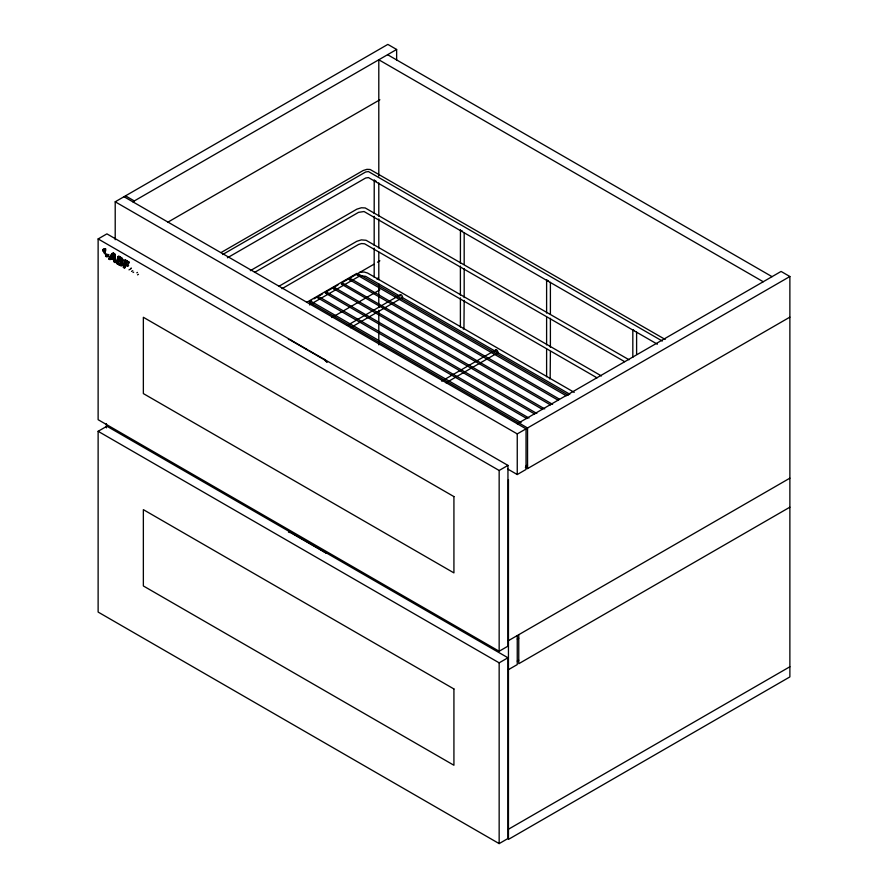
<?xml version="1.0" encoding="UTF-8"?>
<svg xmlns="http://www.w3.org/2000/svg" width="888" height="888" viewBox="0 0 888 888"><rect width="100%" height="100%" fill="white"/><g stroke="black" fill="none" stroke-linecap="round" stroke-linejoin="round"><path stroke-width="1.33" d="M374.181 213.531L374.237 180.031M460.45 229.814L460.395 263.303M464.18 300.355L463.947 328.593A2.231 1.288 0 0 1 463.27 329.037M550.394 351.515L550.16 378.366A2.231 1.288 0 0 1 549.483 378.821M326.706 292.64L326.107 292.174L325.663 293.262L534.743 414.019M334.598 288.089L334.143 287.534L333.555 288.711L542.635 409.468M342.424 283.716L342.035 282.972L341.447 284.149L550.527 404.906M350.538 327.705L402.386 297.647A1.909 1.099 60 0 0 402.431 296.525L401.776 295.304A1.709 0.988 60 0 0 400.821 294.694L400.111 295.06A1.909 1.099 60 0 0 400.066 296.181M445.987 382.806L497.824 352.758A1.909 1.099 60 0 0 497.868 351.626L497.225 350.405A1.709 0.988 60 0 0 496.27 349.794L495.56 350.161A1.909 1.099 60 0 0 495.515 351.293M342.313 283.883L341.525 284.238M326.407 293.151L325.741 293.351M334.299 288.589L333.633 288.8M104.751 249.373L105.506 248.929M310.489 302.386L309.879 301.92L310.745 301.154L521.045 422.566M318.381 297.824L317.771 297.358L318.637 296.603L528.937 418.015M123.21 267.344L125.508 266M117.205 263.88L118.581 263.081M115.207 239.716L115.207 201.798L387.845 44.4L396.636 49.473L396.636 60.306M132.8 201.798L396.636 49.473M98.124 238.939L106.915 233.866L507.947 465.401L507.947 646.153L499.156 651.237L98.124 419.702L98.124 238.939L499.156 470.474L507.947 465.401M103.108 249.317L104.296 248.64M102.797 249.994L105.006 248.718M102.686 250.549L103.496 250.083M105.328 249.528L105.927 249.173M104.129 251.193L105.406 250.46M104.074 251.726L105.827 250.716M104.096 252.203L105.006 251.681M104.162 252.658L104.951 252.203M104.285 253.091L104.973 252.68M104.44 253.48L105.05 253.136M105.605 254.789L106.904 254.035M106.083 255L107.015 254.468M105.517 256.321L106.138 255.966M108.147 254.801L108.758 254.456M105.95 256.565L106.782 256.077M107.914 255.422L108.725 254.967M106.471 256.754L108.614 255.522M111.722 253.724L113.209 252.869M107.226 256.81L108.303 256.188M111.211 254.512L113.631 253.113M167.843 222.189L379.864 99.778M110.7 255.3L114.064 253.369M110.19 256.099L114.485 253.613M109.668 256.887L114.852 253.901M109.157 257.675L113.042 255.433M113.509 255.167L114.907 254.357M108.647 258.464L112.598 256.177M113.542 255.633L114.963 254.823M108.658 258.952L112.166 256.932M113.586 256.11L115.018 255.278M109.08 259.196L112.11 257.442M113.631 256.577L115.074 255.744M109.513 259.44L112.543 257.698M113.675 257.043L115.129 256.199M109.934 259.685L110.845 259.174M111.544 258.763L112.965 257.942M113.72 257.509L115.185 256.665M111.977 259.007L113.398 258.186M113.753 257.975L115.24 257.132M112.399 259.252L115.296 257.587M112.832 259.496L115.351 258.053M117.815 256.632L118.77 256.077M113.253 259.751L115.407 258.508M117.704 257.187L119.192 256.332M113.686 259.995L115.462 258.974M117.605 257.742L119.625 256.577M113.953 260.328L115.518 259.429M117.493 258.286L120.047 256.821M113.997 260.806L115.573 259.895M117.394 258.841L120.479 257.065M114.041 261.272L115.629 260.351M117.283 259.396L120.89 257.32M114.086 261.738L115.684 260.817M117.183 259.951L119.414 258.663M120.035 258.308L121.301 257.576M114.208 262.16L115.74 261.283M117.083 260.506L119.314 259.218M120.457 258.563L121.678 257.853M114.641 262.404L115.795 261.738M116.972 261.061L119.214 259.762M120.801 258.852L122.011 258.153M115.063 262.648L115.851 262.204M116.872 261.616L119.591 260.04M121.034 259.207L122.3 258.486M116.761 262.16L120.035 260.273M121.179 259.629L122.544 258.841M116.661 262.715L118.892 261.427M119.203 261.25L120.59 260.45M121.145 260.129L122.733 259.218M116.55 263.27L118.792 261.982M119.636 261.494L122.877 259.629M116.772 263.636L118.681 262.537M120.035 261.76L122.977 260.062M120.38 262.06L123.021 260.528M117.627 264.136L119.014 263.336M120.613 262.415L122.944 261.072M124.575 260.129L125.175 259.784M118.06 264.38L119.447 263.581M120.746 262.826L121.789 262.226M124.464 260.684L125.608 260.029M118.493 264.624L119.924 263.792M120.746 263.325L122.033 262.582M124.364 261.239L126.029 260.273M118.914 264.868L122.255 262.948M124.253 261.793L126.462 260.517M119.347 265.112L122.411 263.348M124.154 262.349L126.884 260.772M119.791 265.357L122.511 263.78M124.043 262.904L127.317 261.017M120.246 265.579L122.566 264.247M123.943 263.447L127.739 261.261M120.757 265.79L122.522 264.768M123.832 264.002L126.129 262.682M126.773 262.315L128.172 261.505M121.478 265.856L122.233 265.423M123.732 264.557L126.029 263.237M127.195 262.559L128.594 261.76M123.632 265.112L125.996 263.747M127.628 262.815L129.026 262.004M123.521 265.667L126.418 264.002M128.05 263.059L129.315 262.326M123.421 266.222L126.851 264.247M128.483 263.303L129.204 262.881M123.31 266.777L125.608 265.445M125.863 265.301L127.273 264.491M126.285 265.556L127.706 264.735M123.621 267.588L125.408 266.555M126.718 265.801L128.127 264.979M124.043 267.832L125.308 267.11M127.151 266.045L128.56 265.235M124.475 268.076L125.197 267.654M127.572 266.289L128.549 265.734M130.436 268.587L131.369 268.043M129.015 269.897L129.404 269.619M130.27 269.175L130.847 268.842M131.513 271.417L132.767 270.696M136.819 272.794L137.496 272.405M221.079 252.547L363.17 170.518L366.899 169.353L370.107 169.486L665.179 339.438M222.633 254.545L365.59 172.017L368.442 171.562L662.304 341.036M227.439 257.786L365.59 178.033L368.442 177.567L657.364 344.189M250.327 270.673L356.843 209.168L361.361 207.77L365.223 207.947L629.048 359.762M254.49 272.438L358.552 212.354L364.047 211.533L624.619 361.649M279.043 286.202L356.843 241.281L361.361 239.882L366.089 240.282L601.454 375.957M281.996 288.678L358.552 244.478L361.494 243.556L364.613 243.8L597.047 377.844M306.582 302.431L356.843 273.404M309.213 301.598L311.61 300.222M314.008 298.834L316.394 297.458M319.991 295.382L322.388 293.995M324.786 292.607L337.951 285.004M341.547 282.928L348.729 278.788M351.126 277.4L373.881 264.269M377.478 262.193L379.864 260.806M309.512 304.906L359.096 276.312M98.124 431.302L106.915 426.229L507.947 657.764L507.947 838.527L499.156 843.6L98.124 612.065L98.124 431.302L499.156 662.837L507.947 657.764M331.857 317.549L379.842 289.843M347.43 325.352L400.288 294.827M441.669 381.152L495.737 349.939M517.249 423.765L781.085 271.439L789.876 276.512L789.876 676.911L508.447 839.393L508.447 479.609M115.207 201.798L517.249 433.91L789.876 276.512M526.04 465.978L527.55 465.101M507.647 468.997L517.249 474.536L526.04 469.452L526.04 428.837L124.009 196.725M525.352 467.321L527.55 468.587L789.876 317.138M508.447 640.648L789.876 478.166M517.249 639.049L518.759 638.172M517.249 661.094L518.759 660.228M508.447 669.663L517.249 664.579L517.249 635.564M789.876 507.181L518.759 663.713L518.759 634.698M508.447 829.237L789.876 666.755M137.507 274.858L138.461 274.325M105.228 254.512L105.883 254.135M133.022 272.516L133.688 272.15M102.664 251.06L103.252 250.738M402.209 297.88L401.676 298.013A1.709 0.988 60 0 1 401.354 297.913M497.646 352.98L497.114 353.124A1.709 0.988 60 0 1 496.803 353.013M359.662 276.079L360.262 275.902M359.507 272.35L364.169 272.006L367.565 273.038L574.225 392.352M360.806 275.779L365.623 276.346L399.256 295.76M376.124 181.241L374.181 180.32M462.337 231.024L460.472 230.369M548.551 280.797L546.686 280.142M634.265 330.569L632.9 329.914M288.4 339.383L290.776 340.015M288.478 532.156L290.831 532.778L324.031 551.948M568.398 395.227L358.197 273.87L357.298 274.403L357.309 275.125L566.311 395.793M357.309 275.125L358.197 273.87M559.307 399.089L350.305 278.432L349.406 278.954L349.417 279.687L558.419 400.355M349.417 279.687L350.383 278.521M387.59 54.701L772.038 276.656M763.236 281.74L378.799 59.774L378.799 176.024M401.654 297.147L569.807 394.239M342.491 283.072L552.614 404.34M334.521 287.534L544.721 408.902M326.629 292.096L536.829 413.453M317.849 297.913L526.85 418.57M125.508 195.848L134.31 200.932M518.759 422.888L527.55 427.972L527.55 468.587M309.956 302.464L518.958 423.132M290.831 340.415L307.437 349.994M308.624 350.682L322.855 358.896M324.087 359.24L327.073 361.904M324.031 359.584L326.973 362.204M324.087 551.615L326.074 553.379M377.888 277.977L377.733 278.821A2.231 1.288 0 0 1 377.056 279.265M636.607 332.101L636.607 354.245M632.822 329.648L632.822 357.32M550.394 282.329L550.394 314.152M550.394 318.304L550.394 347.363M546.608 279.875L546.608 313.076M546.608 317.227L546.608 344.91M546.608 349.062L546.608 376.734M517.249 433.91L517.249 474.536M499.156 470.474L499.156 651.237M499.156 662.837L499.156 843.6M464.18 232.556L464.18 264.38M464.18 268.531L464.18 297.591M460.395 266.078L460.395 295.127M460.395 297.902L460.395 326.962M378.799 182.939L378.799 216.15M378.799 218.925L378.799 247.985M378.799 252.137L378.799 279.809M378.799 283.96L378.799 307.481M378.799 310.256L378.799 344.855M374.181 216.295L374.181 245.354M374.181 248.129L374.181 277.189M106.416 423.731L106.416 427.872M453.923 496.592L143.357 317.282L143.357 393.584L453.923 572.893L453.923 496.592M453.923 688.955L143.357 509.645L143.357 585.958L453.923 765.256L453.923 688.955"/></g></svg>
